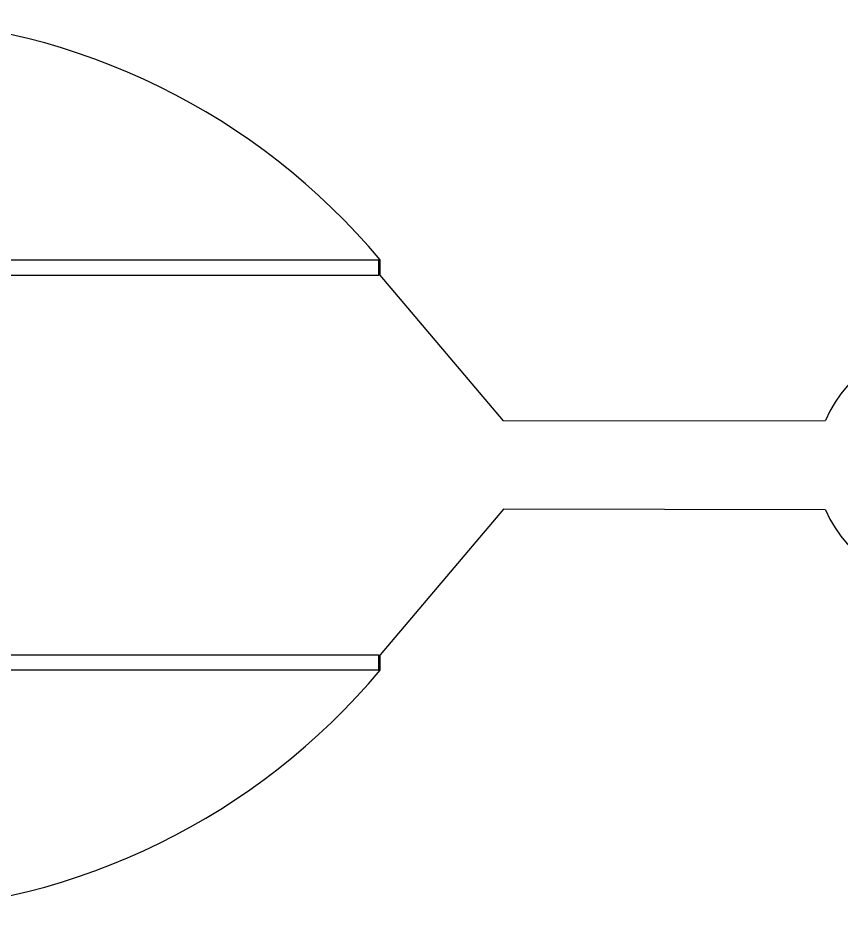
# Model space of a CAD drawing. Header units: millimetres. Extents: x 2102 to 86502, y 1818 to 64568.
# Drawn here: x 27610 to 32902, y 54699 to 60447 of the extents above; entities that cross this region are included whole.
import ezdxf

# ---------------------------------------------------------------- set-up
doc = ezdxf.new("R2010")
doc.units = ezdxf.units.MM
doc.layers.add('Layer-2', color=3, linetype='Continuous')

msp = doc.modelspace()

# ---------------------------------------------------------------- linework, layer by layer
at = {"layer": 'Layer-2'}
for p, q in [((23298.2, 58891.8), (29928.2, 58890.8)), ((29928.2, 58890.8), (29928.2, 58791.8)), ((29938.2, 58792.2), (29938.2, 58891.2)), ((29928.2, 58791.8), (23298.2, 58791.8)), ((30731.2, 57856.4), (29938.2, 58792.2)), ((30731.2, 57856.4), (32801.7, 57859.4)), ((30731.2, 57288.7), (29938.2, 56353.5)), ((32801.7, 57285.6), (30731.2, 57288.7)), ((23298.2, 56354), (29928.2, 56353)), ((29928.2, 56353), (29928.2, 56254)), ((29938.2, 56254.4), (29938.2, 56353.5)), ((29928.2, 56254), (23298.2, 56254))]:
    msp.add_line(p, q, dxfattribs=at)
for centre, radius, start, end in [((26610.8, 56110), 4336.7, 39.89022, 135.86328), ((33494.7, 57572.5), 750, 202.48715, 157.50991), ((26610.9, 59036.2), 4337, 224.13826, 320.10347)]:
    msp.add_arc(centre, radius, start, end, dxfattribs=at)

doc.saveas('drawing.dxf')
